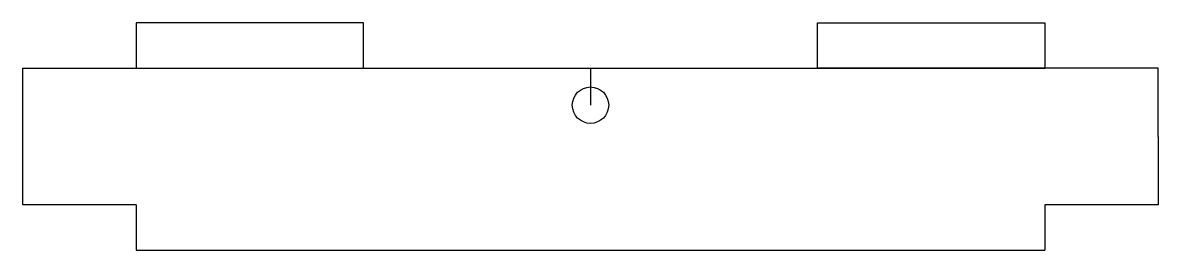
# Model space of a CAD drawing. Header units: inches. Extents: x -1.25 to 1.25, y 0 to 0.5.
import ezdxf

# ---------------------------------------------------------------- set-up
doc = ezdxf.new("R2010")
doc.units = ezdxf.units.IN
doc.layers.get('0').update_dxf_attribs({"linetype": 'CONTINUOUS'})

msp = doc.modelspace()

# ---------------------------------------------------------------- linework, layer by layer
for p, q in [((-0.5, 0.5), (-1, 0.5)), ((-1, 0.5), (-1, 0.4)), ((-0.5, 0.4), (-0.5, 0.5)), ((0.5, 0.4), (0.5, 0.5)), ((0.5, 0.5), (1, 0.5)), ((1, 0.5), (1, 0.4)), ((-1.25, 0.25), (-1.25, 0.4)), ((-1.25, 0.4), (-1, 0.4)), ((-1, 0.4), (1, 0.4)), ((-1, 0.4), (1, 0.4)), ((-1, 0.4), (-0.5, 0.4)), ((0, 0.4), (0, 0.3188)), ((1, 0.4), (0.5, 0.4)), ((1.25, 0.4), (1, 0.4)), ((1.25, 0.25), (1.25, 0.4)), ((-1.25, 0.1), (-1.25, 0.25)), ((1.25, 0.25), (1.25, 0.1)), ((-1, 0.1), (-1.25, 0.1)), ((-1, 0.1), (-1, 0)), ((1.25, 0.1), (1, 0.1)), ((1, 0.1), (1, 0)), ((-1, 0), (1, 0))]:
    msp.add_line(p, q)
msp.add_circle((0, 0.3188), 0.04)

doc.saveas('drawing.dxf')
